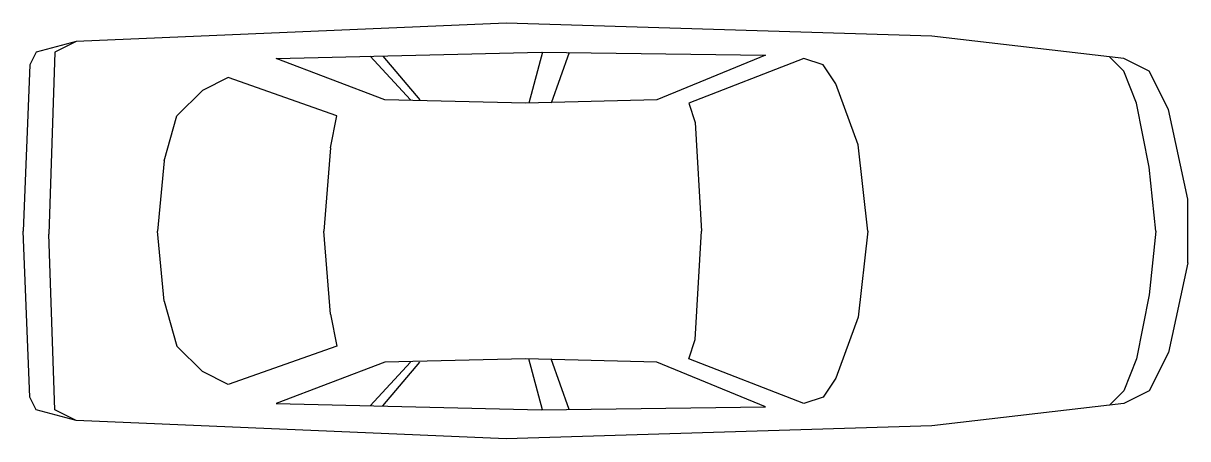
# Model space of a CAD drawing. Extents: x -4.62 to 0, y -0.83 to 0.83.
import ezdxf

# ---------------------------------------------------------------- set-up
doc = ezdxf.new("R2010")
doc.units = 0
doc.header["$LTSCALE"] = 1.2
doc.header["$MEASUREMENT"] = 0
doc.layers.get('0').update_dxf_attribs({"color": 3, "linetype": 'CONTINUOUS'})

msp = doc.modelspace()

# ---------------------------------------------------------------- linework, layer by layer
for p, q in [((-2.7051, 0.8255), (-4.4131, 0.7525)), ((-1.016, 0.7747), (-2.7051, 0.8255)), ((-4.4131, 0.7525), (-4.572, 0.7112)), ((-4.4131, 0.7525), (-4.497, 0.7106)), ((-0.254, 0.6858), (-1.016, 0.7747)), ((-4.572, 0.7112), (-4.5974, 0.6604)), ((-4.497, 0.7106), (-4.5212, -0.0127)), ((-3.6195, 0.6858), (-2.5654, 0.7112)), ((-3.2462, 0.6942), (-3.0861, 0.5207)), ((-3.1958, 0.6953), (-3.048, 0.5207)), ((-2.562, 0.7112), (-2.6162, 0.508)), ((-2.5654, 0.7112), (-1.6764, 0.6985)), ((-2.4561, 0.7098), (-2.5273, 0.508)), ((-1.6764, 0.6985), (-2.1082, 0.5207)), ((-4.5974, 0.6604), (-4.6228, 0)), ((-3.1877, 0.5207), (-3.6195, 0.6858)), ((-1.524, 0.6858), (-1.9812, 0.508)), ((-1.4478, 0.6604), (-1.524, 0.6858)), ((-1.397, 0.5842), (-1.4478, 0.6604)), ((-0.254, 0.635), (-0.3108, 0.6918)), ((-0.1524, 0.635), (-0.254, 0.6858)), ((-3.81, 0.6096), (-3.9116, 0.5588)), ((-3.3782, 0.4572), (-3.81, 0.6096)), ((-0.2032, 0.508), (-0.254, 0.635)), ((-0.0762, 0.4826), (-0.1524, 0.635)), ((-4.0132, 0.4572), (-3.9116, 0.5588)), ((-1.3081, 0.3429), (-1.397, 0.5842)), ((-2.6289, 0.508), (-3.1877, 0.5207)), ((-2.1082, 0.5207), (-2.6289, 0.508)), ((-1.9812, 0.508), (-1.9558, 0.4318)), ((-0.1524, 0.254), (-0.2032, 0.508)), ((0, 0.127), (-0.0762, 0.4826)), ((-4.064, 0.2794), (-4.0132, 0.4572)), ((-3.4036, 0.3302), (-3.3782, 0.4572)), ((-1.9558, 0.4318), (-1.9304, 0)), ((-3.4036, 0.3302), (-3.429, 0)), ((-1.27, 0), (-1.3081, 0.3429)), ((-4.064, 0.2794), (-4.0894, 0)), ((-0.127, 0), (-0.1524, 0.254)), ((0, -0.127), (0, 0.127)), ((-4.5974, -0.6604), (-4.6228, 0)), ((-4.064, -0.2794), (-4.0894, 0)), ((-3.4036, -0.3302), (-3.429, 0)), ((-1.9558, -0.4318), (-1.9304, 0)), ((-1.27, 0), (-1.3081, -0.3429)), ((-0.127, 0), (-0.1524, -0.254)), ((-4.497, -0.7106), (-4.5212, -0.0127)), ((0, -0.127), (-0.0762, -0.4826)), ((-0.1524, -0.254), (-0.2032, -0.508)), ((-4.064, -0.2794), (-4.0132, -0.4572)), ((-3.4036, -0.3302), (-3.3782, -0.4572)), ((-1.3081, -0.3429), (-1.397, -0.5842)), ((-4.0132, -0.4572), (-3.9116, -0.5588)), ((-3.3782, -0.4572), (-3.81, -0.6096)), ((-1.9812, -0.508), (-1.9558, -0.4318)), ((-2.6289, -0.508), (-3.1877, -0.5207)), ((-2.1082, -0.5207), (-2.6289, -0.508)), ((-2.562, -0.7112), (-2.6162, -0.508)), ((-2.4561, -0.7098), (-2.5273, -0.508)), ((-1.524, -0.6858), (-1.9812, -0.508)), ((-0.2032, -0.508), (-0.254, -0.635)), ((-0.0762, -0.4826), (-0.1524, -0.635)), ((-3.1877, -0.5207), (-3.6195, -0.6858)), ((-3.2462, -0.6942), (-3.0861, -0.5207)), ((-3.1958, -0.6953), (-3.048, -0.5207)), ((-1.6764, -0.6985), (-2.1082, -0.5207)), ((-3.81, -0.6096), (-3.9116, -0.5588)), ((-1.397, -0.5842), (-1.4478, -0.6604)), ((-0.254, -0.635), (-0.3108, -0.6918)), ((-0.1524, -0.635), (-0.254, -0.6858)), ((-4.572, -0.7112), (-4.5974, -0.6604)), ((-3.6195, -0.6858), (-2.5654, -0.7112)), ((-1.4478, -0.6604), (-1.524, -0.6858)), ((-0.254, -0.6858), (-1.016, -0.7747)), ((-4.4131, -0.7525), (-4.572, -0.7112)), ((-4.4131, -0.7525), (-4.497, -0.7106)), ((-2.5654, -0.7112), (-1.6764, -0.6985)), ((-2.7051, -0.8255), (-4.4131, -0.7525)), ((-1.016, -0.7747), (-2.7051, -0.8255))]:
    msp.add_line(p, q)

doc.saveas('drawing.dxf')
